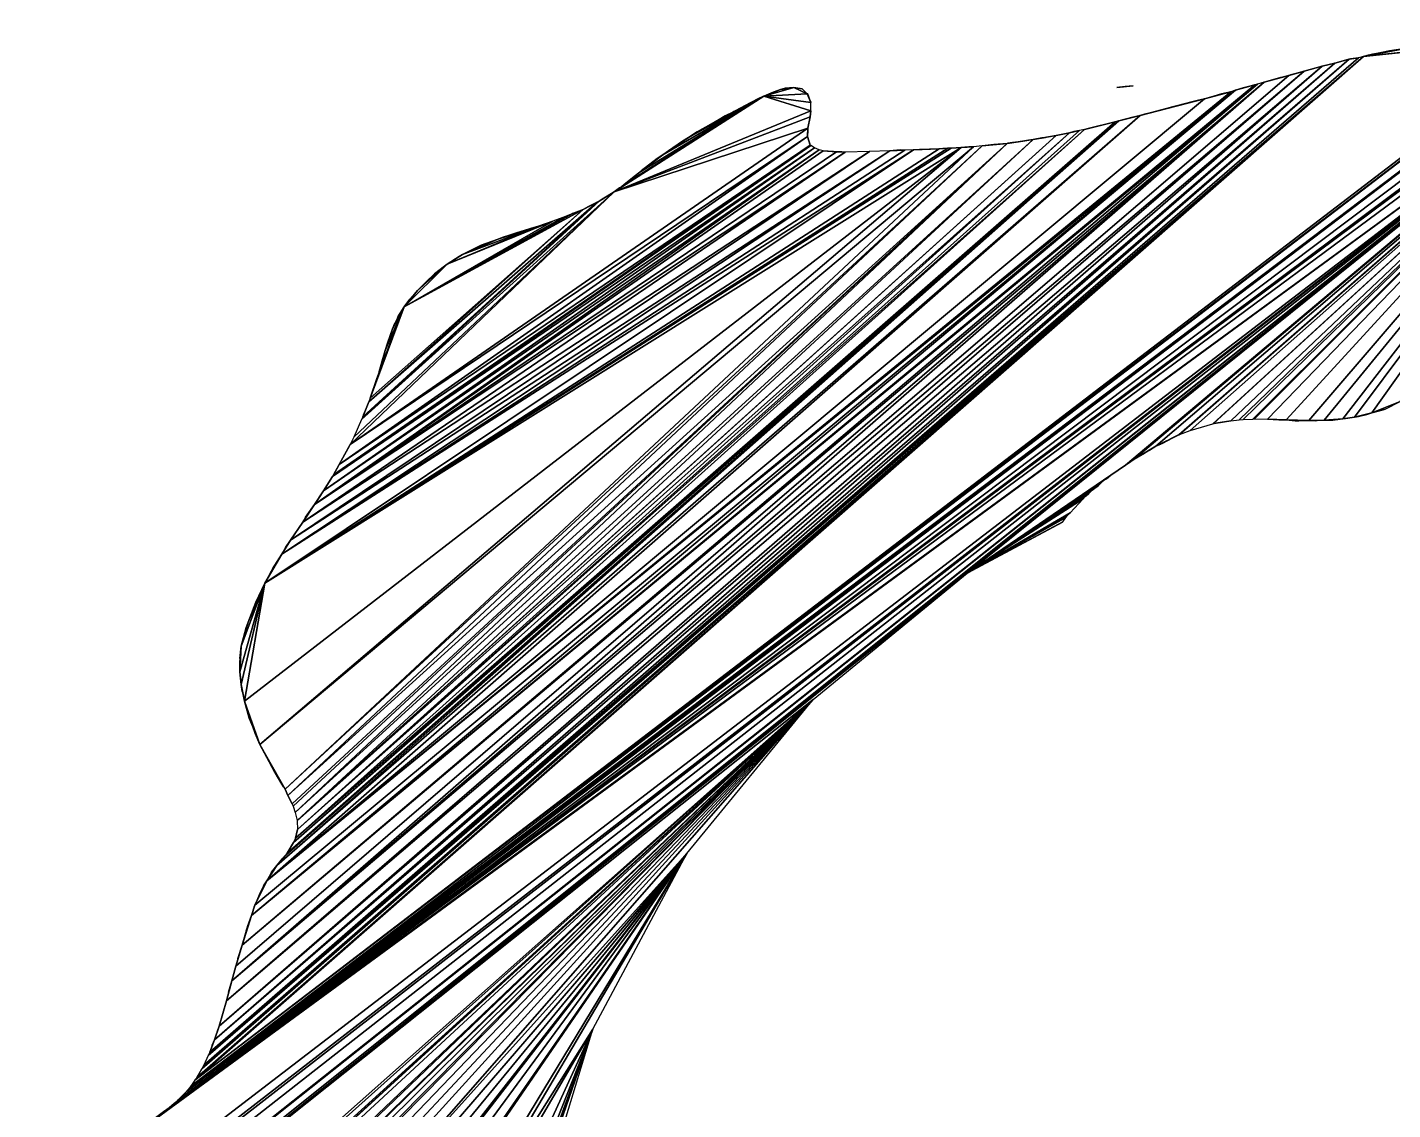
# Model space of a CAD drawing. Extents: x -95 to 96, y -87 to 93.
# Drawn here: x -91.8 to -8.5, y 18.8 to 84.8 of the extents above; entities that cross this region are included whole.
import ezdxf

# ---------------------------------------------------------------- set-up
doc = ezdxf.new("R2010")
doc.units = 0

msp = doc.modelspace()

# ---------------------------------------------------------------- linework, layer by layer
for points in [[(6.974, 84.849, 108), (-91.722, 5.863, 108), (-91.779, 5.637, 108)], [(6.974, 84.849, 108), (-91.779, 5.637, 108), (-34.445, 51.551, 108)], [(6.974, 84.849, 108), (-91.47, 6.66, 108), (-91.722, 5.863, 108)], [(6.974, 84.849, 108), (-91.464, 6.681, 108), (-91.47, 6.66, 108)], [(6.974, 84.849, 108), (-91.452, 6.732, 108), (-91.464, 6.681, 108)], [(6.974, 84.849, 108), (-91.184, 7.95, 108), (-91.452, 6.732, 108)], [(6.974, 84.849, 108), (-91.002, 8.769, 108), (-91.184, 7.95, 108)], [(6.974, 84.849, 108), (-90.965, 8.994, 108), (-91.002, 8.769, 108)], [(6.974, 84.849, 108), (-90.847, 9.812, 108), (-90.965, 8.994, 108)], [(6.974, 84.849, 108), (-89.39, 14.265, 108), (-90.847, 9.812, 108)], [(6.974, 84.849, 108), (-83.128, 18.932, 108), (-89.39, 14.265, 108)], [(6.974, 84.849, 108), (5.681, 84.697, 108), (-83.128, 18.932, 108)], [(5.681, 84.697, 108), (5.081, 84.646, 108), (-83.128, 18.932, 108)], [(5.081, 84.646, 108), (4.869, 84.641, 108), (-83.128, 18.932, 108)], [(4.869, 84.641, 108), (4.037, 84.539, 108), (-83.128, 18.932, 108)], [(4.037, 84.539, 108), (3.059, 84.443, 108), (-83.128, 18.932, 108)], [(3.059, 84.443, 108), (-82.812, 19.185, 108), (-83.128, 18.932, 108)], [(3.059, 84.443, 108), (-82.596, 19.383, 108), (-82.812, 19.185, 108)], [(3.059, 84.443, 108), (-82.056, 19.938, 108), (-82.596, 19.383, 108)], [(3.059, 84.443, 108), (2.994, 84.435, 108), (-82.056, 19.938, 108)], [(2.994, 84.435, 108), (-81.805, 20.252, 108), (-82.056, 19.938, 108)], [(2.994, 84.435, 108), (2.072, 84.382, 108), (-81.805, 20.252, 108)], [(2.072, 84.382, 108), (-81.553, 20.606, 108), (-81.805, 20.252, 108)], [(2.072, 84.382, 108), (1.73, 84.336, 108), (-81.553, 20.606, 108)], [(1.73, 84.336, 108), (-10.265, 83.065, 108), (-81.553, 20.606, 108)], [(6.974, 84.849, 108), (-34.445, 51.551, 108), (-24.777, 58.143, 108)], [(6.974, 84.849, 108), (-24.777, 58.143, 108), (-24.25, 58.502, 108)], [(6.974, 84.849, 108), (-24.25, 58.502, 108), (-22.928, 59.297, 108)], [(6.974, 84.849, 108), (-22.928, 59.297, 108), (-21.529, 59.985, 108)], [(6.974, 84.849, 108), (-21.529, 59.985, 108), (-21.492, 60.001, 108)], [(6.974, 84.849, 108), (-21.492, 60.001, 108), (-20.839, 60.259, 108)], [(6.974, 84.849, 108), (-20.839, 60.259, 108), (-19.448, 60.664, 108)], [(6.974, 84.849, 108), (-19.448, 60.664, 108), (-19.413, 60.671, 108)], [(6.974, 84.849, 108), (-19.413, 60.671, 108), (-18.347, 60.839, 108)], [(6.974, 84.849, 108), (-18.347, 60.839, 108), (-17.852, 60.896, 108)], [(6.974, 84.849, 108), (-17.852, 60.896, 108), (-17.603, 60.917, 108)], [(6.974, 84.849, 108), (-17.603, 60.917, 108), (-17.013, 60.95, 108)], [(6.974, 84.849, 108), (-17.013, 60.95, 108), (-16.912, 60.952, 108)], [(6.974, 84.849, 108), (-16.912, 60.952, 108), (-16.117, 60.937, 108)], [(6.974, 84.849, 108), (-16.117, 60.937, 108), (-14.984, 60.903, 108)], [(6.974, 84.849, 108), (-14.984, 60.903, 108), (-13.604, 60.854, 108)], [(6.974, 84.849, 108), (-13.604, 60.854, 108), (-12.663, 60.879, 108)], [(6.974, 84.849, 108), (-12.663, 60.879, 108), (-11.524, 60.958, 108)], [(6.974, 84.849, 108), (-11.524, 60.958, 108), (-10.802, 61.066, 108)], [(6.974, 84.849, 108), (-10.802, 61.066, 108), (-9.747, 61.332, 108)], [(1.73, 84.336, 108), (0.906, 84.259, 108), (-10.265, 83.065, 108)], [(0.906, 84.259, 108), (-0.197, 84.174, 108), (-10.265, 83.065, 108)], [(-0.197, 84.174, 108), (-7.59, 83.575, 108), (-10.265, 83.065, 108)], [(6.974, 84.849, 108), (-9.747, 61.332, 108), (-8.015, 62.009, 108)], [(-7.59, 83.575, 108), (-9.156, 83.308, 108), (-10.265, 83.065, 108)], [(-9.156, 83.308, 108), (-9.46, 83.255, 108), (-10.265, 83.065, 108)], [(-7.59, 83.575, 108), (-8.667, 83.404, 108), (-9.156, 83.308, 108)], [(-10.265, 83.065, 108), (-81.439, 20.772, 108), (-81.553, 20.606, 108)], [(-10.265, 83.065, 108), (-81.137, 21.294, 108), (-81.439, 20.772, 108)], [(-10.265, 83.065, 108), (-81.015, 21.535, 108), (-81.137, 21.294, 108)], [(-10.265, 83.065, 108), (-80.739, 22.11, 108), (-81.015, 21.535, 108)], [(-10.265, 83.065, 108), (-80.652, 22.314, 108), (-80.739, 22.11, 108)], [(-10.265, 83.065, 108), (-10.576, 82.99, 108), (-80.652, 22.314, 108)], [(-10.576, 82.99, 108), (-11.126, 82.905, 108), (-80.652, 22.314, 108)], [(-11.126, 82.905, 108), (-80.361, 23.077, 108), (-80.652, 22.314, 108)], [(-11.126, 82.905, 108), (-12.011, 82.652, 108), (-80.361, 23.077, 108)], [(-12.011, 82.652, 108), (-80.08, 23.904, 108), (-80.361, 23.077, 108)], [(-12.011, 82.652, 108), (-12.776, 82.468, 108), (-80.08, 23.904, 108)], [(-12.776, 82.468, 108), (-79.624, 25.461, 108), (-80.08, 23.904, 108)], [(-12.776, 82.468, 108), (-13.873, 82.166, 108), (-79.624, 25.461, 108)], [(-12.776, 82.468, 108), (-13.185, 82.366, 108), (-13.873, 82.166, 108)], [(-12.011, 82.652, 108), (-12.59, 82.521, 108), (-12.776, 82.468, 108)], [(-11.126, 82.905, 108), (-11.214, 82.884, 108), (-12.011, 82.652, 108)], [(-10.576, 82.99, 108), (-11.05, 82.925, 108), (-11.126, 82.905, 108)], [(-11.05, 82.925, 108), (-11.098, 82.914, 108), (-11.126, 82.905, 108)], [(-9.46, 83.255, 108), (-9.711, 83.206, 108), (-10.265, 83.065, 108)], [(-9.711, 83.206, 108), (-10.054, 83.128, 108), (-10.265, 83.065, 108)], [(-13.873, 82.166, 108), (-79.302, 26.676, 108), (-79.624, 25.461, 108)], [(-13.873, 82.166, 108), (-14.825, 81.908, 108), (-79.302, 26.676, 108)], [(-14.825, 81.908, 108), (-16.314, 81.495, 108), (-79.302, 26.676, 108)], [(-14.825, 81.908, 108), (-15.273, 81.795, 108), (-16.314, 81.495, 108)], [(-15.273, 81.795, 108), (-15.333, 81.782, 108), (-16.314, 81.495, 108)], [(-15.333, 81.782, 108), (-16.023, 81.589, 108), (-16.314, 81.495, 108)], [(-14.825, 81.908, 108), (-15.136, 81.834, 108), (-15.273, 81.795, 108)], [(-13.873, 82.166, 108), (-14.083, 82.121, 108), (-14.825, 81.908, 108)], [(-14.083, 82.121, 108), (-14.712, 81.943, 108), (-14.825, 81.908, 108)], [(-16.314, 81.495, 108), (-79.048, 27.557, 108), (-79.302, 26.676, 108)], [(-16.314, 81.495, 108), (-78.665, 28.844, 108), (-79.048, 27.557, 108)], [(-16.314, 81.495, 108), (-16.733, 81.37, 108), (-78.665, 28.844, 108)], [(-16.733, 81.37, 108), (-78.096, 30.661, 108), (-78.665, 28.844, 108)], [(-16.733, 81.37, 108), (-16.884, 81.329, 108), (-78.096, 30.661, 108)], [(-16.884, 81.329, 108), (-18.068, 81.007, 108), (-78.096, 30.661, 108)], [(-18.068, 81.007, 108), (-77.9, 31.28, 108), (-78.096, 30.661, 108)], [(-18.068, 81.007, 108), (-77.172, 32.776, 108), (-77.9, 31.28, 108)], [(-18.068, 81.007, 108), (-18.36, 80.922, 108), (-77.172, 32.776, 108)], [(-18.36, 80.922, 108), (-19.964, 80.491, 108), (-77.172, 32.776, 108)], [(-45.021, 81.168, 108), (-45.821, 81.051, 108), (-46.839, 80.651, 108)], [(-44.192, 80.8, 108), (-45.021, 81.168, 108), (-46.839, 80.651, 108)], [(-45.821, 81.051, 108), (-46.279, 80.896, 108), (-46.839, 80.651, 108)], [(-43.975, 80.27, 108), (-44.192, 80.8, 108), (-46.839, 80.651, 108)], [(-45.021, 81.168, 108), (-45.543, 81.127, 108), (-45.821, 81.051, 108)], [(-44.499, 81.089, 108), (-44.686, 81.125, 108), (-45.021, 81.168, 108)], [(-44.192, 80.8, 108), (-44.499, 81.089, 108), (-45.021, 81.168, 108)], [(-43.977, 80.278, 108), (-44.17, 80.79, 108), (-44.192, 80.8, 108)], [(-43.975, 80.27, 108), (-43.977, 80.278, 108), (-44.192, 80.8, 108)], [(-25.311, 81.181, 105.129), (-24.319, 81.288, 105.39), (-24.794, 81.247, 105.245)], [(-18.36, 80.922, 108), (-19.592, 80.592, 108), (-19.964, 80.491, 108)], [(-18.36, 80.922, 108), (-18.926, 80.79, 108), (-19.592, 80.592, 108)], [(-16.884, 81.329, 108), (-16.972, 81.312, 108), (-18.068, 81.007, 108)], [(-16.972, 81.312, 108), (-17.282, 81.233, 108), (-18.068, 81.007, 108)], [(-17.282, 81.233, 108), (-17.36, 81.216, 108), (-18.068, 81.007, 108)], [(-17.36, 81.216, 108), (-17.596, 81.153, 108), (-18.068, 81.007, 108)], [(-19.964, 80.491, 108), (-23.891, 79.463, 108), (-77.172, 32.776, 108)], [(-46.839, 80.651, 108), (-55.537, 75.121, 108), (-55.984, 74.811, 108)], [(-43.977, 79.747, 108), (-46.839, 80.651, 108), (-55.984, 74.811, 108)], [(-46.839, 80.651, 108), (-55.365, 75.251, 108), (-55.537, 75.121, 108)], [(-46.839, 80.651, 108), (-54.415, 76.015, 108), (-55.365, 75.251, 108)], [(-46.839, 80.651, 108), (-53, 77.076, 108), (-54.415, 76.015, 108)], [(-46.839, 80.651, 108), (-51.449, 78.119, 108), (-53, 77.076, 108)], [(-46.839, 80.651, 108), (-48.601, 79.746, 108), (-51.449, 78.119, 108)], [(-46.839, 80.651, 108), (-47.133, 80.532, 108), (-48.601, 79.746, 108)], [(-47.133, 80.532, 108), (-47.629, 80.269, 108), (-48.601, 79.746, 108)], [(-47.629, 80.269, 108), (-47.63, 80.269, 108), (-48.601, 79.746, 108)], [(-43.974, 80.262, 108), (-43.975, 80.27, 108), (-46.839, 80.651, 108)], [(-43.977, 79.747, 108), (-43.974, 80.262, 108), (-46.839, 80.651, 108)], [(-43.974, 80.266, 108), (-43.974, 80.268, 108), (-43.975, 80.27, 108)], [(-43.974, 80.262, 108), (-43.974, 80.266, 108), (-43.975, 80.27, 108)], [(-19.964, 80.491, 108), (-21.66, 80.053, 108), (-23.891, 79.463, 108)], [(-21.66, 80.053, 108), (-22.288, 79.892, 108), (-23.891, 79.463, 108)], [(-21.66, 80.053, 108), (-21.915, 79.997, 108), (-22.288, 79.892, 108)], [(-19.964, 80.491, 108), (-20.654, 80.314, 108), (-21.66, 80.053, 108)], [(-19.964, 80.491, 108), (-20.327, 80.402, 108), (-20.654, 80.314, 108)], [(-18.926, 80.79, 108), (-18.927, 80.79, 108), (-19.592, 80.592, 108)], [(-23.891, 79.463, 108), (-76.555, 33.707, 108), (-77.172, 32.776, 108)], [(-23.891, 79.463, 108), (-25.189, 79.135, 108), (-76.555, 33.707, 108)], [(-25.189, 79.135, 108), (-76.184, 34.155, 108), (-76.555, 33.707, 108)], [(-25.189, 79.135, 108), (-75.925, 34.454, 108), (-76.184, 34.155, 108)], [(-25.189, 79.135, 108), (-75.545, 35.118, 108), (-75.925, 34.454, 108)], [(-25.189, 79.135, 108), (-25.407, 79.078, 108), (-75.545, 35.118, 108)], [(-44.027, 79.396, 108), (-43.977, 79.747, 108), (-55.984, 74.811, 108)], [(-44.163, 78.702, 108), (-44.027, 79.396, 108), (-55.984, 74.811, 108)], [(-48.601, 79.746, 108), (-49.822, 79.083, 108), (-51.449, 78.119, 108)], [(-48.601, 79.746, 108), (-48.746, 79.674, 108), (-49.822, 79.083, 108)], [(-48.746, 79.674, 108), (-49.576, 79.224, 108), (-49.822, 79.083, 108)], [(-48.746, 79.674, 108), (-49.197, 79.453, 108), (-49.576, 79.224, 108)], [(-48.601, 79.746, 108), (-48.674, 79.713, 108), (-48.746, 79.674, 108)], [(-44.163, 78.702, 108), (-44.096, 78.967, 108), (-44.027, 79.396, 108)], [(-44.027, 79.396, 108), (-43.977, 79.746, 108), (-43.977, 79.747, 108)], [(-23.891, 79.463, 108), (-24.145, 79.411, 108), (-25.189, 79.135, 108)], [(-24.145, 79.411, 108), (-24.324, 79.369, 108), (-25.189, 79.135, 108)], [(-24.324, 79.369, 108), (-25.016, 79.188, 108), (-25.189, 79.135, 108)], [(-22.288, 79.892, 108), (-22.59, 79.817, 108), (-23.891, 79.463, 108)], [(-22.59, 79.817, 108), (-23.27, 79.636, 108), (-23.891, 79.463, 108)], [(-23.27, 79.636, 108), (-23.623, 79.557, 108), (-23.891, 79.463, 108)], [(-25.407, 79.078, 108), (-75.415, 35.385, 108), (-75.545, 35.118, 108)], [(-25.407, 79.078, 108), (-27.276, 78.618, 108), (-75.415, 35.385, 108)], [(-27.276, 78.618, 108), (-75.288, 35.905, 108), (-75.415, 35.385, 108)], [(-28.192, 78.419, 108), (-29.013, 78.247, 108), (-75.308, 36.429, 108)], [(-28.192, 78.419, 108), (-75.308, 36.429, 108), (-75.288, 35.907, 108)], [(-27.276, 78.618, 108), (-27.597, 78.547, 108), (-75.288, 35.905, 108)], [(-27.597, 78.547, 108), (-28.192, 78.419, 108), (-75.288, 35.907, 108)], [(-27.597, 78.547, 108), (-75.288, 35.907, 108), (-75.288, 35.905, 108)], [(-44.163, 78.702, 108), (-55.984, 74.811, 108), (-72.076, 59.392, 108)], [(-44.176, 78.18, 108), (-44.163, 78.702, 108), (-72.076, 59.392, 108)], [(-49.822, 79.083, 108), (-50.914, 78.462, 108), (-51.449, 78.119, 108)], [(-49.822, 79.083, 108), (-50.076, 78.944, 108), (-50.914, 78.462, 108)], [(-44.176, 78.18, 108), (-44.149, 78.425, 108), (-44.163, 78.702, 108)], [(-28.192, 78.419, 108), (-28.808, 78.295, 108), (-29.013, 78.247, 108)], [(-27.597, 78.547, 108), (-27.924, 78.483, 108), (-28.192, 78.419, 108)], [(-25.407, 79.078, 108), (-27.051, 78.683, 108), (-27.276, 78.618, 108)], [(-34.799, 77.511, 108), (-77.281, 50.932, 108), (-78.529, 43.735, 108)], [(-34.799, 77.511, 108), (-78.529, 43.735, 108), (-77.585, 41.092, 108)], [(-34.061, 77.564, 108), (-34.799, 77.511, 108), (-77.585, 41.092, 108)], [(-34.061, 77.564, 108), (-77.585, 41.092, 108), (-76.056, 38.367, 108)], [(-34.799, 77.511, 108), (-35.41, 77.466, 108), (-77.281, 50.932, 108)], [(-35.627, 77.468, 108), (-36.148, 77.439, 108), (-77.281, 50.932, 108)], [(-35.41, 77.466, 108), (-35.627, 77.468, 108), (-77.281, 50.932, 108)], [(-33.525, 77.615, 108), (-34.061, 77.564, 108), (-76.056, 38.367, 108)], [(-33.525, 77.615, 108), (-76.056, 38.367, 108), (-75.876, 37.988, 108)], [(-32.007, 77.769, 108), (-33.525, 77.615, 108), (-75.876, 37.988, 108)], [(-32.007, 77.769, 108), (-75.876, 37.988, 108), (-75.625, 37.473, 108)], [(-32.007, 77.769, 108), (-75.625, 37.473, 108), (-75.556, 37.328, 108)], [(-32.007, 77.769, 108), (-75.556, 37.328, 108), (-75.447, 36.951, 108)], [(-30.408, 77.995, 108), (-32.007, 77.769, 108), (-75.447, 36.951, 108)], [(-30.408, 77.995, 108), (-75.447, 36.951, 108), (-75.313, 36.452, 108)], [(-29.013, 78.247, 108), (-30.408, 77.995, 108), (-75.313, 36.452, 108)], [(-29.013, 78.247, 108), (-75.313, 36.452, 108), (-75.308, 36.429, 108)], [(-43.758, 77.485, 108), (-73.165, 57.443, 108), (-73.707, 56.576, 108)], [(-43.46, 77.372, 108), (-43.758, 77.485, 108), (-73.707, 56.576, 108)], [(-43.977, 77.628, 108), (-73.1, 57.554, 108), (-73.165, 57.443, 108)], [(-43.758, 77.485, 108), (-43.977, 77.628, 108), (-73.165, 57.443, 108)], [(-44.011, 77.658, 108), (-72.748, 58.169, 108), (-73.1, 57.554, 108)], [(-43.977, 77.628, 108), (-44.011, 77.658, 108), (-73.1, 57.554, 108)], [(-44.176, 78.18, 108), (-72.076, 59.392, 108), (-72.748, 58.169, 108)], [(-44.011, 77.658, 108), (-44.176, 78.18, 108), (-72.748, 58.169, 108)], [(-51.449, 78.119, 108), (-52.807, 77.215, 108), (-53, 77.076, 108)], [(-51.449, 78.119, 108), (-52.665, 77.321, 108), (-52.807, 77.215, 108)], [(-51.449, 78.119, 108), (-51.81, 77.903, 108), (-52.665, 77.321, 108)], [(-44.011, 77.658, 108), (-44.02, 77.712, 108), (-44.176, 78.18, 108)], [(-35.627, 77.468, 108), (-35.923, 77.46, 108), (-36.148, 77.439, 108)], [(-34.799, 77.511, 108), (-35.105, 77.498, 108), (-35.41, 77.466, 108)], [(-34.061, 77.564, 108), (-34.329, 77.552, 108), (-34.799, 77.511, 108)], [(-34.329, 77.552, 108), (-34.583, 77.535, 108), (-34.799, 77.511, 108)], [(-32.007, 77.769, 108), (-32.813, 77.694, 108), (-33.525, 77.615, 108)], [(-30.408, 77.995, 108), (-31.307, 77.869, 108), (-32.007, 77.769, 108)], [(-31.307, 77.869, 108), (-31.677, 77.822, 108), (-32.007, 77.769, 108)], [(-31.677, 77.822, 108), (-31.95, 77.78, 108), (-32.007, 77.769, 108)], [(-30.408, 77.995, 108), (-30.704, 77.963, 108), (-31.307, 77.869, 108)], [(-29.013, 78.247, 108), (-29.66, 78.134, 108), (-30.408, 77.995, 108)], [(-29.66, 78.134, 108), (-29.886, 78.098, 108), (-30.408, 77.995, 108)], [(-36.148, 77.439, 108), (-37.71, 77.368, 108), (-77.281, 50.932, 108)], [(-37.71, 77.368, 108), (-76.253, 52.713, 108), (-77.281, 50.932, 108)], [(-37.71, 77.368, 108), (-38.236, 77.348, 108), (-76.253, 52.713, 108)], [(-38.236, 77.348, 108), (-39.158, 77.321, 108), (-76.253, 52.713, 108)], [(-39.158, 77.321, 108), (-75.725, 53.558, 108), (-76.253, 52.713, 108)], [(-39.158, 77.321, 108), (-40.409, 77.263, 108), (-75.725, 53.558, 108)], [(-40.409, 77.263, 108), (-74.977, 54.664, 108), (-75.725, 53.558, 108)], [(-40.409, 77.263, 108), (-41.889, 77.231, 108), (-74.977, 54.664, 108)], [(-41.889, 77.231, 108), (-74.253, 55.739, 108), (-74.977, 54.664, 108)], [(-43.46, 77.372, 108), (-73.707, 56.576, 108), (-74.253, 55.739, 108)], [(-43.221, 77.314, 108), (-43.46, 77.372, 108), (-74.253, 55.739, 108)], [(-42.411, 77.249, 108), (-43.221, 77.314, 108), (-74.253, 55.739, 108)], [(-41.889, 77.231, 108), (-42.411, 77.249, 108), (-74.253, 55.739, 108)], [(-53, 77.076, 108), (-54.329, 76.093, 108), (-54.415, 76.015, 108)], [(-53, 77.076, 108), (-53.362, 76.837, 108), (-54.329, 76.093, 108)], [(-42.411, 77.249, 108), (-42.6, 77.275, 108), (-43.221, 77.314, 108)], [(-41.889, 77.231, 108), (-42.091, 77.246, 108), (-42.411, 77.249, 108)], [(-38.453, 77.354, 108), (-38.532, 77.363, 108), (-39.158, 77.321, 108)], [(-38.236, 77.348, 108), (-38.453, 77.354, 108), (-39.158, 77.321, 108)], [(-36.148, 77.439, 108), (-37.357, 77.388, 108), (-37.71, 77.368, 108)], [(-54.415, 76.015, 108), (-54.766, 75.742, 108), (-55.365, 75.251, 108)], [(-55.537, 75.121, 108), (-55.646, 75.051, 108), (-55.984, 74.811, 108)], [(-55.984, 74.811, 108), (-71.862, 59.843, 108), (-72.076, 59.392, 108)], [(-55.984, 74.811, 108), (-71.382, 60.926, 108), (-71.862, 59.843, 108)], [(-55.984, 74.811, 108), (-56.9, 74.233, 108), (-71.382, 60.926, 108)], [(-56.9, 74.233, 108), (-71.319, 61.082, 108), (-71.382, 60.926, 108)], [(-56.9, 74.233, 108), (-57.015, 74.17, 108), (-71.319, 61.082, 108)], [(-57.015, 74.17, 108), (-70.947, 62.002, 108), (-71.319, 61.082, 108)], [(-57.015, 74.17, 108), (-57.876, 73.734, 108), (-70.947, 62.002, 108)], [(-57.015, 74.17, 108), (-57.583, 73.891, 108), (-57.876, 73.734, 108)], [(-55.984, 74.811, 108), (-56.502, 74.485, 108), (-56.9, 74.233, 108)], [(-56.502, 74.485, 108), (-56.597, 74.428, 108), (-56.9, 74.233, 108)], [(-57.876, 73.734, 108), (-70.861, 62.227, 108), (-70.947, 62.002, 108)], [(-57.876, 73.734, 108), (-68.795, 67.79, 108), (-70.861, 62.227, 108)], [(-57.876, 73.734, 108), (-58.575, 73.456, 108), (-68.795, 67.79, 108)], [(-58.575, 73.456, 108), (-59.112, 73.241, 108), (-68.795, 67.79, 108)], [(-58.575, 73.456, 108), (-58.64, 73.433, 108), (-59.112, 73.241, 108)], [(-57.876, 73.734, 108), (-58.299, 73.567, 108), (-58.575, 73.456, 108)], [(-58.299, 73.567, 108), (-58.515, 73.484, 108), (-58.575, 73.456, 108)], [(-57.876, 73.734, 108), (-58.071, 73.66, 108), (-58.299, 73.567, 108)], [(-59.112, 73.241, 108), (-59.724, 73.015, 108), (-68.795, 67.79, 108)], [(-59.724, 73.015, 108), (-66.174, 70.395, 108), (-68.795, 67.79, 108)], [(-59.724, 73.015, 108), (-60.599, 72.719, 108), (-66.174, 70.395, 108)], [(-60.599, 72.719, 108), (-65.237, 70.979, 108), (-66.174, 70.395, 108)], [(-60.599, 72.719, 108), (-63.121, 71.906, 108), (-65.237, 70.979, 108)], [(-60.599, 72.719, 108), (-62.424, 72.139, 108), (-63.121, 71.906, 108)], [(-60.599, 72.719, 108), (-61.151, 72.554, 108), (-62.424, 72.139, 108)], [(-61.151, 72.554, 108), (-61.944, 72.307, 108), (-62.424, 72.139, 108)], [(-61.151, 72.554, 108), (-61.332, 72.501, 108), (-61.944, 72.307, 108)], [(-60.599, 72.719, 108), (-61.087, 72.575, 108), (-61.151, 72.554, 108)], [(-59.724, 73.015, 108), (-59.872, 72.967, 108), (-60.599, 72.719, 108)], [(-63.121, 71.906, 108), (-64.331, 71.438, 108), (-65.237, 70.979, 108)], [(-63.121, 71.906, 108), (-64.092, 71.547, 108), (-64.331, 71.438, 108)], [(-62.424, 72.139, 108), (-63.009, 71.949, 108), (-63.121, 71.906, 108)], [(-62.424, 72.139, 108), (-62.744, 72.041, 108), (-63.009, 71.949, 108)], [(-65.237, 70.979, 108), (-65.439, 70.873, 108), (-66.174, 70.395, 108)], [(-65.237, 70.979, 108), (-65.374, 70.913, 108), (-65.439, 70.873, 108)], [(-66.174, 70.395, 108), (-67.978, 68.786, 108), (-68.795, 67.79, 108)], [(-66.174, 70.395, 108), (-66.94, 69.803, 108), (-67.978, 68.786, 108)], [(-66.174, 70.395, 108), (-66.418, 70.215, 108), (-66.94, 69.803, 108)], [(-66.94, 69.803, 108), (-67.472, 69.308, 108), (-67.978, 68.786, 108)], [(-67.978, 68.786, 108), (-68.445, 68.264, 108), (-68.795, 67.79, 108)], [(-67.978, 68.786, 108), (-67.99, 68.773, 108), (-68.445, 68.264, 108)], [(-68.795, 67.79, 108), (-70.454, 63.426, 108), (-70.861, 62.227, 108)], [(-68.795, 67.79, 108), (-70.314, 63.849, 108), (-70.454, 63.426, 108)], [(-68.795, 67.79, 108), (-69.939, 65.133, 108), (-70.314, 63.849, 108)], [(-68.795, 67.79, 108), (-69.499, 66.453, 108), (-69.939, 65.133, 108)], [(-68.795, 67.79, 108), (-69.279, 66.942, 108), (-69.499, 66.453, 108)], [(-68.795, 67.79, 108), (-69.168, 67.189, 108), (-69.279, 66.942, 108)], [(-68.795, 67.79, 108), (-69.028, 67.428, 108), (-69.168, 67.189, 108)], [(-68.445, 68.264, 108), (-68.518, 68.167, 108), (-68.795, 67.79, 108)], [(-69.279, 66.942, 108), (-69.409, 66.699, 108), (-69.499, 66.453, 108)], [(-69.499, 66.453, 108), (-69.808, 65.584, 108), (-69.939, 65.133, 108)], [(-69.499, 66.453, 108), (-69.607, 66.177, 108), (-69.808, 65.584, 108)], [(-69.939, 65.133, 108), (-70.234, 64.131, 108), (-70.314, 63.849, 108)], [(-69.939, 65.133, 108), (-70.086, 64.64, 108), (-70.234, 64.131, 108)], [(-69.808, 65.584, 108), (-69.888, 65.336, 108), (-69.939, 65.133, 108)], [(-70.086, 64.64, 108), (-70.182, 64.344, 108), (-70.234, 64.131, 108)], [(-70.454, 63.426, 108), (-70.752, 62.566, 108), (-70.861, 62.227, 108)], [(-70.947, 62.002, 108), (-71.286, 61.184, 108), (-71.319, 61.082, 108)], [(-9.747, 61.332, 108), (-8.945, 61.554, 108), (-8.015, 62.009, 108)], [(-19.413, 60.671, 108), (-19.38, 60.675, 108), (-18.347, 60.839, 108)], [(-16.117, 60.937, 108), (-15.417, 60.901, 108), (-14.984, 60.903, 108)], [(-14.984, 60.903, 108), (-14.751, 60.873, 108), (-14.423, 60.842, 108)], [(-14.984, 60.903, 108), (-14.423, 60.842, 108), (-13.813, 60.852, 108)], [(-14.984, 60.903, 108), (-13.813, 60.852, 108), (-13.604, 60.854, 108)], [(-14.423, 60.842, 108), (-14.207, 60.836, 108), (-13.813, 60.852, 108)], [(-13.604, 60.854, 108), (-13.087, 60.86, 108), (-12.663, 60.879, 108)], [(-13.604, 60.854, 108), (-13.185, 60.84, 108), (-13.087, 60.86, 108)], [(-12.663, 60.879, 108), (-12.141, 60.874, 108), (-11.524, 60.958, 108)], [(-11.524, 60.958, 108), (-11.368, 60.976, 108), (-10.802, 61.066, 108)], [(-10.802, 61.066, 108), (-10.575, 61.098, 108), (-9.747, 61.332, 108)], [(-10.802, 61.066, 108), (-10.576, 61.098, 108), (-10.575, 61.098, 108)], [(-10.575, 61.098, 108), (-10.053, 61.235, 108), (-9.747, 61.332, 108)], [(-10.575, 61.098, 108), (-10.399, 61.134, 108), (-10.053, 61.235, 108)], [(-9.747, 61.332, 108), (-9.003, 61.53, 108), (-8.945, 61.554, 108)], [(-9.747, 61.332, 108), (-9.054, 61.515, 108), (-9.003, 61.53, 108)], [(-22.928, 59.297, 108), (-22.579, 59.449, 108), (-21.529, 59.985, 108)], [(-22.579, 59.449, 108), (-21.584, 59.956, 108), (-21.529, 59.985, 108)], [(-19.448, 60.664, 108), (-19.43, 60.667, 108), (-19.413, 60.671, 108)], [(-72.076, 59.392, 108), (-72.635, 58.391, 108), (-72.748, 58.169, 108)], [(-72.076, 59.392, 108), (-72.229, 59.129, 108), (-72.635, 58.391, 108)], [(-24.25, 58.502, 108), (-23.506, 58.944, 108), (-22.928, 59.297, 108)], [(-23.506, 58.944, 108), (-23.314, 59.054, 108), (-22.928, 59.297, 108)], [(-22.928, 59.297, 108), (-22.628, 59.42, 108), (-22.579, 59.449, 108)], [(-22.579, 59.449, 108), (-22.55, 59.463, 108), (-21.584, 59.956, 108)], [(-24.777, 58.143, 108), (-24.667, 58.213, 108), (-24.25, 58.502, 108)], [(-24.25, 58.502, 108), (-23.625, 58.864, 108), (-23.506, 58.944, 108)], [(-72.748, 58.169, 108), (-72.903, 57.903, 108), (-73.1, 57.554, 108)], [(-34.445, 51.551, 108), (-25.674, 57.526, 108), (-24.777, 58.143, 108)], [(-34.445, 51.551, 108), (-26.119, 57.191, 108), (-25.674, 57.526, 108)], [(-26.119, 57.191, 108), (-25.932, 57.305, 108), (-25.674, 57.526, 108)], [(-25.674, 57.526, 108), (-24.905, 58.05, 108), (-24.777, 58.143, 108)], [(-73.165, 57.443, 108), (-73.469, 56.969, 108), (-73.707, 56.576, 108)], [(-34.445, 51.551, 108), (-26.437, 56.895, 108), (-26.119, 57.191, 108)], [(-34.445, 51.551, 108), (-26.81, 56.605, 108), (-26.437, 56.895, 108)], [(-73.707, 56.576, 108), (-74.245, 55.752, 108), (-74.253, 55.739, 108)], [(-34.445, 51.551, 108), (-27.022, 56.395, 108), (-26.81, 56.605, 108)], [(-34.445, 51.551, 108), (-27.189, 56.261, 108), (-27.022, 56.395, 108)], [(-34.445, 51.551, 108), (-27.243, 56.223, 108), (-27.189, 56.261, 108)], [(-34.445, 51.551, 108), (-27.365, 56.083, 108), (-27.243, 56.223, 108)], [(-34.445, 51.551, 108), (-28.158, 55.217, 108), (-27.365, 56.083, 108)], [(-74.253, 55.739, 108), (-74.957, 54.695, 108), (-74.977, 54.664, 108)], [(-74.253, 55.739, 108), (-74.802, 54.952, 108), (-74.957, 54.695, 108)], [(-74.253, 55.739, 108), (-74.269, 55.718, 108), (-74.802, 54.952, 108)], [(-34.445, 51.551, 108), (-28.251, 55.135, 108), (-28.158, 55.217, 108)], [(-34.445, 51.551, 108), (-28.419, 54.938, 108), (-28.251, 55.135, 108)], [(-74.977, 54.664, 108), (-75.29, 54.216, 108), (-75.725, 53.558, 108)], [(-34.445, 51.551, 108), (-28.612, 54.674, 108), (-28.419, 54.938, 108)], [(-34.445, 51.551, 108), (-28.619, 54.665, 108), (-28.612, 54.674, 108)], [(-75.725, 53.558, 108), (-76.021, 53.111, 108), (-76.253, 52.713, 108)], [(-75.725, 53.558, 108), (-75.854, 53.37, 108), (-76.021, 53.111, 108)], [(-76.253, 52.713, 108), (-76.94, 51.564, 108), (-77.281, 50.932, 108)], [(-76.253, 52.713, 108), (-76.818, 51.799, 108), (-76.94, 51.564, 108)], [(-76.253, 52.713, 108), (-76.471, 52.371, 108), (-76.818, 51.799, 108)], [(-91.779, 5.637, 108), (-43.841, 43.841, 108), (-34.445, 51.551, 108)], [(-77.281, 50.932, 108), (-78.725, 47.092, 108), (-78.805, 45.527, 108)], [(-77.281, 50.932, 108), (-78.805, 45.527, 108), (-78.73, 44.755, 108)], [(-77.281, 50.932, 108), (-78.73, 44.755, 108), (-78.529, 43.735, 108)], [(-77.281, 50.932, 108), (-78.306, 48.563, 108), (-78.725, 47.092, 108)], [(-77.281, 50.932, 108), (-77.834, 49.773, 108), (-78.306, 48.563, 108)], [(-77.281, 50.932, 108), (-77.63, 50.224, 108), (-77.834, 49.773, 108)], [(-76.94, 51.564, 108), (-77.072, 51.331, 108), (-77.281, 50.932, 108)], [(-77.834, 49.773, 108), (-78.068, 49.219, 108), (-78.306, 48.563, 108)], [(-78.306, 48.563, 108), (-78.418, 48.234, 108), (-78.725, 47.092, 108)], [(-78.306, 48.563, 108), (-78.359, 48.432, 108), (-78.418, 48.234, 108)], [(-78.418, 48.234, 108), (-78.538, 47.881, 108), (-78.725, 47.092, 108)], [(-78.725, 47.092, 108), (-78.763, 46.867, 108), (-78.813, 46.345, 108)], [(-78.725, 47.092, 108), (-78.813, 46.345, 108), (-78.804, 46.093, 108)], [(-78.725, 47.092, 108), (-78.804, 46.093, 108), (-78.805, 45.527, 108)], [(-78.804, 46.093, 108), (-78.814, 45.823, 108), (-78.805, 45.527, 108)], [(-78.805, 45.527, 108), (-78.807, 45.301, 108), (-78.762, 45.005, 108)], [(-78.805, 45.527, 108), (-78.762, 45.005, 108), (-78.73, 44.755, 108)], [(-78.73, 44.755, 108), (-78.714, 44.562, 108), (-78.666, 44.328, 108)], [(-78.73, 44.755, 108), (-78.666, 44.328, 108), (-78.529, 43.735, 108)], [(-91.779, 5.637, 108), (-82.138, 9.862, 108), (-43.841, 43.841, 108)], [(-82.138, 9.862, 108), (-81.558, 10.102, 108), (-43.841, 43.841, 108)], [(-81.558, 10.102, 108), (-80.492, 10.528, 108), (-43.841, 43.841, 108)], [(-80.492, 10.528, 108), (-80.267, 10.611, 108), (-43.841, 43.841, 108)], [(-80.267, 10.611, 108), (-80.18, 10.64, 108), (-43.841, 43.841, 108)], [(-80.18, 10.64, 108), (-79.503, 10.847, 108), (-43.841, 43.841, 108)], [(-79.503, 10.847, 108), (-78.083, 11.217, 108), (-43.841, 43.841, 108)], [(-78.529, 43.735, 108), (-78.413, 43.284, 108), (-78.239, 42.692, 108)], [(-78.529, 43.735, 108), (-78.239, 42.692, 108), (-78.017, 42.17, 108)], [(-78.529, 43.735, 108), (-78.017, 42.17, 108), (-77.585, 41.092, 108)], [(-78.083, 11.217, 108), (-77.885, 11.259, 108), (-43.841, 43.841, 108)], [(-77.885, 11.259, 108), (-77.067, 11.426, 108), (-43.841, 43.841, 108)], [(-77.067, 11.426, 108), (-76.954, 11.445, 108), (-43.841, 43.841, 108)], [(-76.954, 11.445, 108), (-76.381, 11.519, 108), (-43.841, 43.841, 108)], [(-76.381, 11.519, 108), (-75.809, 11.568, 108), (-43.841, 43.841, 108)], [(-75.809, 11.568, 108), (-75.601, 11.58, 108), (-43.841, 43.841, 108)], [(-75.601, 11.58, 108), (-74.82, 11.561, 108), (-43.841, 43.841, 108)], [(-74.82, 11.561, 108), (-74.04, 11.508, 108), (-43.841, 43.841, 108)], [(-74.04, 11.508, 108), (-73.259, 11.411, 108), (-43.841, 43.841, 108)], [(-73.259, 11.411, 108), (-72.427, 11.24, 108), (-43.841, 43.841, 108)], [(-72.427, 11.24, 108), (-51.551, 34.445, 108), (-43.841, 43.841, 108)], [(-78.239, 42.692, 108), (-78.159, 42.482, 108), (-78.017, 42.17, 108)], [(-78.017, 42.17, 108), (-77.96, 41.982, 108), (-77.873, 41.763, 108)], [(-78.017, 42.17, 108), (-77.873, 41.763, 108), (-77.585, 41.092, 108)], [(-77.873, 41.763, 108), (-77.714, 41.385, 108), (-77.585, 41.092, 108)], [(-77.585, 41.092, 108), (-77.374, 40.675, 108), (-77.309, 40.559, 108)], [(-77.585, 41.092, 108), (-77.309, 40.559, 108), (-76.732, 39.496, 108)], [(-77.585, 41.092, 108), (-76.732, 39.496, 108), (-76.145, 38.517, 108)], [(-77.585, 41.092, 108), (-76.145, 38.517, 108), (-76.056, 38.367, 108)], [(-77.309, 40.559, 108), (-76.858, 39.713, 108), (-76.732, 39.496, 108)], [(-76.732, 39.496, 108), (-76.541, 39.115, 108), (-76.255, 38.676, 108)], [(-76.732, 39.496, 108), (-76.255, 38.676, 108), (-76.145, 38.517, 108)], [(-76.056, 38.367, 108), (-75.946, 38.129, 108), (-75.876, 37.988, 108)], [(-75.876, 37.988, 108), (-75.812, 37.841, 108), (-75.625, 37.473, 108)], [(-75.288, 35.905, 108), (-75.29, 35.897, 108), (-75.415, 35.385, 108)], [(-75.545, 35.118, 108), (-75.812, 34.669, 108), (-75.925, 34.454, 108)], [(-76.184, 34.155, 108), (-76.334, 33.996, 108), (-76.555, 33.707, 108)], [(-72.427, 11.24, 108), (-71.698, 11.058, 108), (-51.551, 34.445, 108)], [(-71.698, 11.058, 108), (-70.918, 10.839, 108), (-51.551, 34.445, 108)], [(-70.918, 10.839, 108), (-70.189, 10.591, 108), (-51.551, 34.445, 108)], [(-70.189, 10.591, 108), (-70.056, 10.542, 108), (-51.551, 34.445, 108)], [(-70.056, 10.542, 108), (-69.357, 10.223, 108), (-51.551, 34.445, 108)], [(-69.357, 10.223, 108), (-68.569, 9.858, 108), (-51.551, 34.445, 108)], [(-68.569, 9.858, 108), (-68.472, 9.809, 108), (-51.551, 34.445, 108)], [(-68.472, 9.809, 108), (-66.966, 9, 108), (-51.551, 34.445, 108)], [(-66.966, 9, 108), (-66.646, 8.812, 108), (-51.551, 34.445, 108)], [(-66.646, 8.812, 108), (-57.281, 23.726, 108), (-51.551, 34.445, 108)], [(-76.555, 33.707, 108), (-76.883, 33.298, 108), (-77.172, 32.776, 108)], [(-76.555, 33.707, 108), (-76.856, 33.342, 108), (-76.883, 33.298, 108)], [(-77.172, 32.776, 108), (-77.614, 31.968, 108), (-77.9, 31.28, 108)], [(-77.172, 32.776, 108), (-77.379, 32.468, 108), (-77.614, 31.968, 108)], [(-77.172, 32.776, 108), (-77.257, 32.655, 108), (-77.379, 32.468, 108)], [(-77.9, 31.28, 108), (-77.933, 31.177, 108), (-78.096, 30.661, 108)], [(-77.9, 31.28, 108), (-77.924, 31.21, 108), (-77.933, 31.177, 108)], [(-78.096, 30.661, 108), (-78.45, 29.616, 108), (-78.665, 28.844, 108)], [(-78.096, 30.661, 108), (-78.422, 29.726, 108), (-78.45, 29.616, 108)], [(-78.096, 30.661, 108), (-78.344, 29.99, 108), (-78.422, 29.726, 108)], [(-78.096, 30.661, 108), (-78.224, 30.331, 108), (-78.344, 29.99, 108)], [(-78.45, 29.616, 108), (-78.602, 29.102, 108), (-78.665, 28.844, 108)], [(-78.665, 28.844, 108), (-78.939, 28.03, 108), (-79.048, 27.557, 108)], [(-78.665, 28.844, 108), (-78.926, 28.079, 108), (-78.939, 28.03, 108)], [(-79.048, 27.557, 108), (-79.162, 27.193, 108), (-79.302, 26.676, 108)], [(-79.048, 27.557, 108), (-79.136, 27.305, 108), (-79.162, 27.193, 108)], [(-79.302, 26.676, 108), (-79.509, 25.97, 108), (-79.624, 25.461, 108)], [(-79.302, 26.676, 108), (-79.466, 26.125, 108), (-79.509, 25.97, 108)], [(-79.624, 25.461, 108), (-79.919, 24.494, 108), (-80.08, 23.904, 108)], [(-80.08, 23.904, 108), (-80.171, 23.666, 108), (-80.361, 23.077, 108)], [(-66.646, 8.812, 108), (-66.167, 8.526, 108), (-57.281, 23.726, 108)], [(-66.167, 8.526, 108), (-64.674, 7.581, 108), (-57.281, 23.726, 108)], [(-64.674, 7.581, 108), (-63.894, 6.976, 108), (-57.281, 23.726, 108)], [(-63.894, 6.976, 108), (-63.526, 6.631, 108), (-57.281, 23.726, 108)], [(-63.526, 6.631, 108), (-63.275, 6.392, 108), (-57.281, 23.726, 108)], [(-63.275, 6.392, 108), (-60.809, 12.096, 108), (-57.281, 23.726, 108)], [(-80.361, 23.077, 108), (-80.506, 22.747, 108), (-80.652, 22.314, 108)], [(-80.361, 23.077, 108), (-80.465, 22.86, 108), (-80.506, 22.747, 108)], [(-81.137, 21.294, 108), (-81.319, 20.987, 108), (-81.439, 20.772, 108)], [(-83.128, 18.932, 108), (-83.478, 18.687, 108), (-89.39, 14.265, 108)]]:
    msp.add_3dface(points)

doc.saveas('drawing.dxf')
